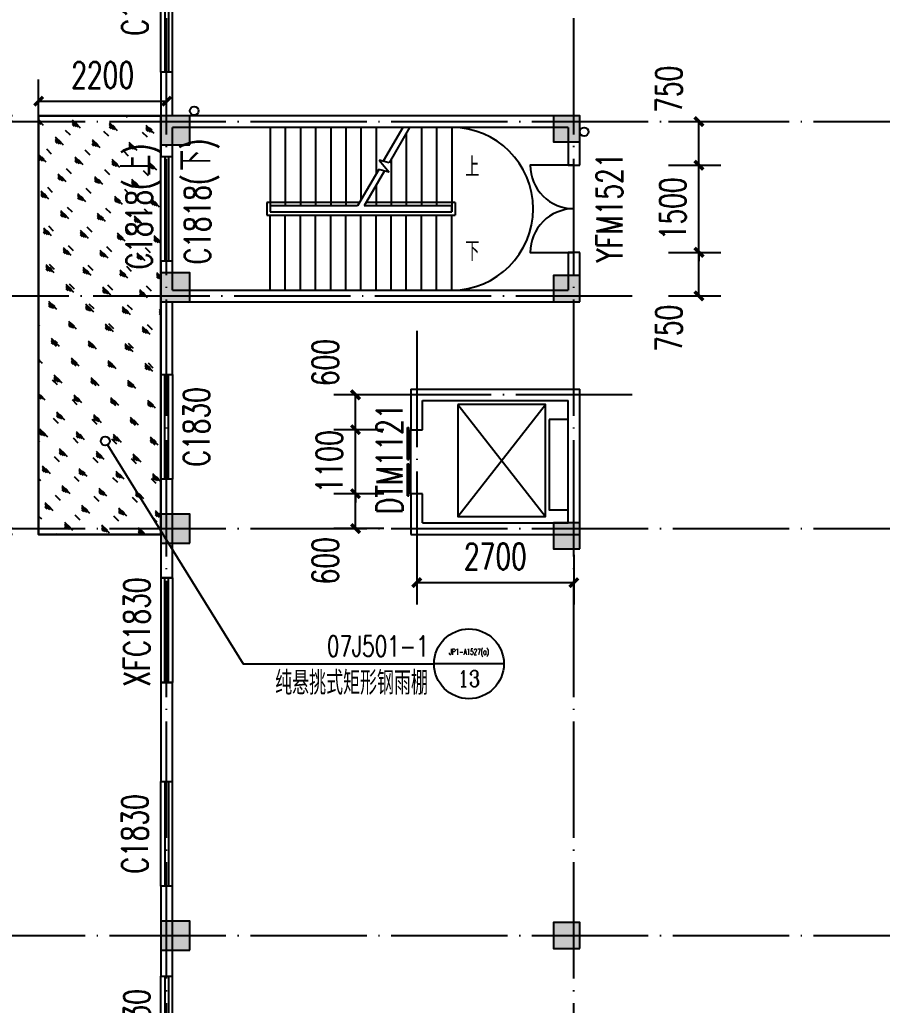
# Model space of a CAD drawing. Extents: x -4747 to 1060961, y -766984 to 396631.
# Drawn here: x 476020 to 490846, y -62263 to -45312 of the extents above; entities that cross this region are included whole.
import ezdxf
from ezdxf.enums import TextEntityAlignment as Align

# ---------------------------------------------------------------- set-up
doc = ezdxf.new("R2010")
doc.units = 0
doc.header["$LTSCALE"] = 1000
doc.header["$MEASUREMENT"] = 0
doc.linetypes.add('DOTE', pattern=[2.42, 2, -0.2, 0.02, -0.2])
doc.layers.get('0').update_dxf_attribs({"linetype": 'CONTINUOUS'})
doc.layers.get('DEFPOINTS').update_dxf_attribs({"linetype": 'CONTINUOUS'})
for name, color, linetype in [('DIM_IDEN', 3, 'CONTINUOUS'), ('DIM_SYMB', 3, 'CONTINUOUS'), ('DOTE', 1, 'DOTE'), ('PUB_DIM', 3, 'CONTINUOUS'), ('PUB_TEXT', 7, 'CONTINUOUS'), ('STAIR', 2, 'CONTINUOUS'), ('WALL', 6, 'CONTINUOUS'), ('WINDOW', 4, 'CONTINUOUS'), ('WINDOW_TEXT', 7, 'CONTINUOUS'), ('散水', 2, 'CONTINUOUS'), ('柱', 2, 'CONTINUOUS'), ('柱涂实', 54, 'CONTINUOUS'), ('轻钢雨棚', 2, 'CONTINUOUS'), ('雨水管', 2, 'CONTINUOUS'), ('面积计算', 7, 'CONTINUOUS')]:
    doc.layers.add(name, color=color, linetype=linetype)
doc.styles.add('_TCH_DIM', font='SIMPLEX', dxfattribs={"bigfont": 'GBCBIG'})
doc.styles.add('_TCH_LABEL', font='COMPLEX', dxfattribs={"bigfont": 'GBCBIG'})
doc.styles.add('_TCH_WINDOW', font='SIMPLEX', dxfattribs={"height": 3.5, "bigfont": 'GBCBIG'})
doc.styles.add('DIM_FONT', font='SIMPLEX', dxfattribs={"width": 0.7, "bigfont": 'GBCBIG'})
doc.dimstyles.new('DIMN150', dxfattribs={"dimscale": 1.5, "dimtxt": 300, "dimasz": 100, "dimexe": 250, "dimexo": 300, "dimgap": 150, "dimtad": 1, "dimdec": 0, "dimzin": 0, "dimtxsty": 'DIM_FONT', "dimblk": 'ARCHTICK', "dimcen": 0.09, "dimclrt": 7, "dimazin": 3, "dimtfac": 1, "dimtdec": 0, "dimtix": 1, "dimtmove": 0, "dimatfit": 3, "dimtolj": 1, "dimtzin": 0})

# ---------------------------------------------------------------- blocks, each defined once
blk = doc.blocks.new('A$C22EA1380')
at = {"layer": '柱涂实'}
for points in [[(500, 20700), (500, 21200), (0, 21200), (0, 20700)], [(7200, 20750), (7200, 21200), (6750, 21200), (6750, 20750)], [(500, 18000), (500, 18500), (0, 18500), (0, 18000)], [(7200, 18000), (7200, 18450), (6750, 18450), (6750, 18000)], [(500, 13850), (500, 14350), (0, 14350), (0, 13850)], [(7200, 13750), (7200, 14200), (6750, 14200), (6750, 13750)], [(500, 6850), (500, 7350), (0, 7350), (0, 6850)], [(7200, 6875), (7200, 7325), (6750, 7325), (6750, 6875)]]:
    blk.add_hatch(color=256, dxfattribs=at).paths.add_polyline_path(points)
at = {"layer": '柱'}
for points in [[(500, 20700), (500, 21200), (0, 21200), (0, 20700)], [(7200, 20750), (7200, 21200), (6750, 21200), (6750, 20750)], [(500, 18000), (500, 18500), (0, 18500), (0, 18000)], [(7200, 18000), (7200, 18450), (6750, 18450), (6750, 18000)], [(500, 13850), (500, 14350), (0, 14350), (0, 13850)], [(7200, 13750), (7200, 14200), (6750, 14200), (6750, 13750)], [(500, 6850), (500, 7350), (0, 7350), (0, 6850)], [(7200, 6875), (7200, 7325), (6750, 7325), (6750, 6875)]]:
    blk.add_lwpolyline(points, close=True, dxfattribs=at)
at = {"layer": '柱涂实', "linetype": 'CONTINUOUS'}
for points in [[(500, 20700), (500, 21200), (0, 21200), (0, 20700)], [(7200, 20750), (7200, 21200), (6750, 21200), (6750, 20750)], [(500, 18000), (500, 18500), (0, 18500), (0, 18000)], [(7200, 18000), (7200, 18450), (6750, 18450), (6750, 18000)], [(500, 13850), (500, 14350), (0, 14350), (0, 13850)], [(7200, 13750), (7200, 14200), (6750, 14200), (6750, 13750)], [(500, 6850), (500, 7350), (0, 7350), (0, 6850)], [(7200, 6875), (7200, 7325), (6750, 7325), (6750, 6875)]]:
    blk.add_lwpolyline(points, close=True, dxfattribs=at)
blk = doc.blocks.new('_ARCHTICK')
at = {"color": 0, "linetype": 'BYBLOCK', "const_width": 0.4}
blk.add_lwpolyline([(-0.5, -0.5), (0.5, 0.5)], dxfattribs=at)
blk = doc.blocks.new('*D909')
at = {"layer": 'DEFPOINTS', "color": 0}
for p in [(478545, -46714), (476345, -47548), (478545, -47548)]:
    blk.add_point(p, dxfattribs=at)
at = {"layer": 'PUB_DIM', "color": 0}
for p, q in [((476345, -47098), (476345, -46339)), ((478545, -47098), (478545, -46339)), ((476345, -46714), (478545, -46714))]:
    blk.add_line(p, q, dxfattribs=at)
at = {"layer": 'PUB_DIM', "color": 0, "xscale": 150, "yscale": 150, "zscale": 150, "rotation": 180}
blk.add_blockref('_ARCHTICK', (476345, -46714), dxfattribs=at)
at = {"layer": 'PUB_DIM', "color": 0, "xscale": 150, "yscale": 150, "zscale": 150}
blk.add_blockref('_ARCHTICK', (478545, -46714), dxfattribs=at)
at = {"layer": 'PUB_DIM', "color": 7, "insert": (477445, -46264), "char_height": 450, "attachment_point": 5, "style": 'DIM_FONT'}
blk.add_mtext('\\A1;2200', dxfattribs=at)
blk = doc.blocks.new('*D953')
at = {"layer": 'DEFPOINTS', "color": 0}
for p in [(475625, -54064), (476345, -54064), (476345, -54164)]:
    blk.add_point(p, dxfattribs=at)
at = {"layer": 'PUB_DIM', "color": 0}
for p, q in [((475895, -54064), (475250, -54064)), ((475625, -54064), (475625, -53914)), ((475625, -54164), (475625, -54064)), ((475895, -54164), (475250, -54164)), ((475625, -54164), (475625, -54314))]:
    blk.add_line(p, q, dxfattribs=at)
at = {"layer": 'PUB_DIM', "color": 0, "xscale": 150, "yscale": 150, "zscale": 150}
for p, rotation in [((475625, -54064), 270), ((475625, -54164), 90)]:
    blk.add_blockref('_ARCHTICK', p, dxfattribs=dict(at, rotation=rotation))
at = {"layer": 'PUB_DIM', "color": 7, "insert": (475462, -54689), "char_height": 450, "attachment_point": 5, "rotation": 90, "style": 'DIM_FONT'}
blk.add_mtext('\\A1;100', dxfattribs=at)
blk = doc.blocks.new('*D954')
at = {"layer": 'DEFPOINTS', "color": 0}
for p in [(475625, -47064), (476345, -47064), (476345, -54064)]:
    blk.add_point(p, dxfattribs=at)
at = {"layer": 'PUB_DIM', "color": 0}
for p, q in [((475895, -47064), (475250, -47064)), ((475625, -54064), (475625, -47064)), ((475895, -54064), (475250, -54064))]:
    blk.add_line(p, q, dxfattribs=at)
at = {"layer": 'PUB_DIM', "color": 0, "xscale": 150, "yscale": 150, "zscale": 150}
for p, rotation in [((475625, -47064), 90), ((475625, -54064), 270)]:
    blk.add_blockref('_ARCHTICK', p, dxfattribs=dict(at, rotation=rotation))
at = {"layer": 'PUB_DIM', "color": 7, "insert": (475175, -50564), "char_height": 450, "attachment_point": 5, "rotation": 90, "style": 'DIM_FONT'}
blk.add_mtext('\\A1;7000', dxfattribs=at)
blk = doc.blocks.new('*D955')
at = {"layer": 'DEFPOINTS', "color": 0}
for p in [(475625, -46964), (476345, -46964), (476345, -47064)]:
    blk.add_point(p, dxfattribs=at)
at = {"layer": 'PUB_DIM', "color": 0}
for p, q in [((475625, -46964), (475625, -46814)), ((475895, -46964), (475250, -46964)), ((475895, -47064), (475250, -47064)), ((475625, -47064), (475625, -46964)), ((475625, -47064), (475625, -47214))]:
    blk.add_line(p, q, dxfattribs=at)
at = {"layer": 'PUB_DIM', "color": 0, "xscale": 150, "yscale": 150, "zscale": 150}
for p, rotation in [((475625, -46964), 270), ((475625, -47064), 90)]:
    blk.add_blockref('_ARCHTICK', p, dxfattribs=dict(at, rotation=rotation))
at = {"layer": 'PUB_DIM', "color": 7, "insert": (475462, -46439), "char_height": 450, "attachment_point": 5, "rotation": 90, "style": 'DIM_FONT'}
blk.add_mtext('\\A1;100', dxfattribs=at)
blk = doc.blocks.new('*D956')
at = {"layer": 'DEFPOINTS', "color": 0}
for p in [(481792, -51764), (482729, -51764), (482729, -52364)]:
    blk.add_point(p, dxfattribs=at)
at = {"layer": 'PUB_DIM', "color": 0}
for p, q in [((482279, -51764), (481417, -51764)), ((481792, -52364), (481792, -51764)), ((482279, -52364), (481417, -52364))]:
    blk.add_line(p, q, dxfattribs=at)
at = {"layer": 'PUB_DIM', "color": 0, "xscale": 150, "yscale": 150, "zscale": 150}
for p, rotation in [((481792, -51764), 90), ((481792, -52364), 270)]:
    blk.add_blockref('_ARCHTICK', p, dxfattribs=dict(at, rotation=rotation))
at = {"layer": 'PUB_DIM', "color": 7, "insert": (481274, -51209), "char_height": 450, "attachment_point": 5, "rotation": 90, "style": 'DIM_FONT'}
blk.add_mtext('\\A1;600', dxfattribs=at)
blk = doc.blocks.new('*D957')
at = {"layer": 'DEFPOINTS', "color": 0}
for p in [(481792, -52364), (482729, -52364), (482729, -53464)]:
    blk.add_point(p, dxfattribs=at)
at = {"layer": 'PUB_DIM', "color": 0}
for p, q in [((482279, -52364), (481417, -52364)), ((481792, -52364), (481792, -52214)), ((481792, -53464), (481792, -52364)), ((482279, -53464), (481417, -53464)), ((481792, -53464), (481792, -53614))]:
    blk.add_line(p, q, dxfattribs=at)
at = {"layer": 'PUB_DIM', "color": 0, "xscale": 150, "yscale": 150, "zscale": 150}
for p, rotation in [((481792, -52364), 270), ((481792, -53464), 90)]:
    blk.add_blockref('_ARCHTICK', p, dxfattribs=dict(at, rotation=rotation))
at = {"layer": 'PUB_DIM', "color": 7, "insert": (481342, -52914), "char_height": 450, "attachment_point": 5, "rotation": 90, "style": 'DIM_FONT'}
blk.add_mtext('\\A1;1100', dxfattribs=at)
blk = doc.blocks.new('*D958')
at = {"layer": 'DEFPOINTS', "color": 0}
for p in [(481792, -53464), (482729, -53464), (482729, -54064)]:
    blk.add_point(p, dxfattribs=at)
at = {"layer": 'PUB_DIM', "color": 0}
for p, q in [((482279, -53464), (481417, -53464)), ((481792, -54064), (481792, -53464)), ((482279, -54064), (481417, -54064))]:
    blk.add_line(p, q, dxfattribs=at)
at = {"layer": 'PUB_DIM', "color": 0, "xscale": 150, "yscale": 150, "zscale": 150}
for p, rotation in [((481792, -53464), 90), ((481792, -54064), 270)]:
    blk.add_blockref('_ARCHTICK', p, dxfattribs=dict(at, rotation=rotation))
at = {"layer": 'PUB_DIM', "color": 7, "insert": (481274, -54619), "char_height": 450, "attachment_point": 5, "rotation": 90, "style": 'DIM_FONT'}
blk.add_mtext('\\A1;600', dxfattribs=at)
blk = doc.blocks.new('*D959')
at = {"layer": 'DEFPOINTS', "color": 0}
for p in [(486721, -47064), (487695, -47064), (486721, -47814)]:
    blk.add_point(p, dxfattribs=at)
at = {"layer": 'PUB_DIM', "color": 0}
for p, q in [((487171, -47064), (488070, -47064)), ((487695, -47814), (487695, -47064)), ((487171, -47814), (488070, -47814))]:
    blk.add_line(p, q, dxfattribs=at)
at = {"layer": 'PUB_DIM', "color": 0, "xscale": 150, "yscale": 150, "zscale": 150}
for p, rotation in [((487695, -47064), 90), ((487695, -47814), 270)]:
    blk.add_blockref('_ARCHTICK', p, dxfattribs=dict(at, rotation=rotation))
at = {"layer": 'PUB_DIM', "color": 7, "insert": (487178, -46509), "char_height": 450, "attachment_point": 5, "rotation": 90, "style": 'DIM_FONT'}
blk.add_mtext('\\A1;750', dxfattribs=at)
blk = doc.blocks.new('*D960')
at = {"layer": 'DEFPOINTS', "color": 0}
for p in [(486721, -47814), (487695, -47814), (486721, -49314)]:
    blk.add_point(p, dxfattribs=at)
at = {"layer": 'PUB_DIM', "color": 0}
for p, q in [((487695, -47814), (487695, -47664)), ((487171, -47814), (488070, -47814)), ((487695, -49314), (487695, -47814)), ((487171, -49314), (488070, -49314)), ((487695, -49314), (487695, -49464))]:
    blk.add_line(p, q, dxfattribs=at)
at = {"layer": 'PUB_DIM', "color": 0, "xscale": 150, "yscale": 150, "zscale": 150}
for p, rotation in [((487695, -47814), 270), ((487695, -49314), 90)]:
    blk.add_blockref('_ARCHTICK', p, dxfattribs=dict(at, rotation=rotation))
at = {"layer": 'PUB_DIM', "color": 7, "insert": (487245, -48564), "char_height": 450, "attachment_point": 5, "rotation": 90, "style": 'DIM_FONT'}
blk.add_mtext('\\A1;1500', dxfattribs=at)
blk = doc.blocks.new('*D961')
at = {"layer": 'DEFPOINTS', "color": 0}
for p in [(486721, -49314), (487695, -49314), (486721, -50064)]:
    blk.add_point(p, dxfattribs=at)
at = {"layer": 'PUB_DIM', "color": 0}
for p, q in [((487171, -49314), (488070, -49314)), ((487695, -50064), (487695, -49314)), ((487171, -50064), (488070, -50064))]:
    blk.add_line(p, q, dxfattribs=at)
at = {"layer": 'PUB_DIM', "color": 0, "xscale": 150, "yscale": 150, "zscale": 150}
for p, rotation in [((487695, -49314), 90), ((487695, -50064), 270)]:
    blk.add_blockref('_ARCHTICK', p, dxfattribs=dict(at, rotation=rotation))
at = {"layer": 'PUB_DIM', "color": 7, "insert": (487178, -50619), "char_height": 450, "attachment_point": 5, "rotation": 90, "style": 'DIM_FONT'}
blk.add_mtext('\\A1;750', dxfattribs=at)
blk = doc.blocks.new('*D1360')
at = {"layer": 'DEFPOINTS', "color": 0}
for p in [(482845, -54064), (485545, -54064), (485545, -54994)]:
    blk.add_point(p, dxfattribs=at)
at = {"layer": 'PUB_DIM', "color": 0}
for p, q in [((482845, -54514), (482845, -55369)), ((485545, -54514), (485545, -55369)), ((482845, -54994), (485545, -54994))]:
    blk.add_line(p, q, dxfattribs=at)
at = {"layer": 'PUB_DIM', "color": 0, "xscale": 150, "yscale": 150, "zscale": 150, "rotation": 180}
blk.add_blockref('_ARCHTICK', (482845, -54994), dxfattribs=at)
at = {"layer": 'PUB_DIM', "color": 0, "xscale": 150, "yscale": 150, "zscale": 150}
blk.add_blockref('_ARCHTICK', (485545, -54994), dxfattribs=at)
at = {"layer": 'PUB_DIM', "color": 7, "insert": (484195, -54544), "char_height": 450, "attachment_point": 5, "style": 'DIM_FONT'}
blk.add_mtext('\\A1;2700', dxfattribs=at)
blk = doc.blocks.new('$WINLIB2D$00000001')
at = {"color": 0}
for points in [[(-0.5, 0.5), (-0.5, -0.5)], [(-0.5, 0.5), (0.5, 0.5)], [(0.5, -0.5), (0.5, 0.5)], [(0.5, 0.1667), (-0.5, 0.1667)], [(0.5, -0.1667), (-0.5, -0.1667)], [(-0.5, -0.5), (0.5, -0.5)]]:
    blk.add_lwpolyline(points, dxfattribs=at)
blk = doc.blocks.new('$DORLIB2D$00000127')
at = {"color": 0, "linetype": 'CONTINUOUS'}
for p, q in [((-0.033, 0.795, -93.75), (-0.533, 0.795, -93.75)), ((-0.533, 0.795, -93.75), (-0.533, 0.69, -93.75)), ((-0.033, 0.795, -93.75), (-0.033, 0.69, -93.75)), ((0.033, 0.795, -93.75), (0.033, 0.69, -93.75)), ((0.533, 0.795, -93.75), (0.033, 0.795, -93.75)), ((0.533, 0.795, -93.75), (0.533, 0.69, -93.75)), ((-0.033, 0.69, -93.75), (-0.533, 0.69, -93.75)), ((0.533, 0.69, -93.75), (0.033, 0.69, -93.75)), ((0.5, 0.5, -93.75), (-0.5, 0.5, -93.75))]:
    blk.add_line(p, q, dxfattribs=at)

msp = doc.modelspace()

# ---------------------------------------------------------------- hatches: boundary and pattern name
at = {"layer": '轻钢雨棚', "linetype": 'BYBLOCK'}
h = msp.add_hatch(dxfattribs=at)
h.set_pattern_fill('玻璃1', color=256, scale=60, style=0)
h.set_pattern_definition([(315, (-143944.24, -267420.44), (-293.93015, -293.93015), [134.4, -345.6]), (315, (-143886.64, -267444.44), (-293.93015, -293.93015), [57.6, -422.4]), (315, (-143944.24, -267444.44), (-293.93015, -293.93015), [96, -384]), (315, (-143915.44, -267420.44), (322.4407, 322.4407), [120, -360]), (315, (-143944.24, -267396.44), (-293.93015, -293.93015), [192, -288]), (315, (-143944.24, -267468.44), (-293.93015, -293.93015), [48, -432])])
h.paths.add_polyline_path([(476344.9, -54164.3), (478444.9, -54164.3), (478444.9, -46964.3), (476344.9, -46964.3)])

# ---------------------------------------------------------------- linework, layer by layer
at = {"layer": 'DIM_IDEN', "linetype": 'BYBLOCK'}
for p, q in [((477530.2, -52625.6), (479862.1, -56390.4)), ((479862.1, -56390.4), (483141.9, -56390.4)), ((484341.9, -56390.4), (483141.9, -56390.4))]:
    msp.add_line(p, q, dxfattribs=at)
for centre, radius in [((477489.6, -52560.1), 77.1), ((483741.9, -56390.4), 600)]:
    msp.add_circle(centre, radius, dxfattribs=at)
at = {"layer": 'DIM_SYMB'}
for points in [[(483574.7, -49289.3, 0, 0, 0), (479424.7, -49289.3, 0, 0, 0), (479424.7, -47839.3, 0, 0, 0), (481844.7, -47839.3, 80, 0, 0), (482144.7, -47839.3, 0, 0, 0)], [(483574.7, -47839.3, 0, 0, 0), (482704.7, -47839.3, 80, 0, 0), (482404.7, -47839.3, 0, 0, 0)]]:
    msp.add_lwpolyline(points, format="xyseb", dxfattribs=at)
at = {"layer": 'DOTE'}
for p, q in [((478544.9, -69064.3), (478544.9, -25064.3)), ((485544.9, -69064.3), (485544.9, -25064.3)), ((475144.9, -47064.3), (579844.9, -47064.3)), ((486544.9, -50064.3), (475144.9, -50064.3)), ((482844.9, -50664.3), (482844.9, -55064.3)), ((486544.9, -51764.3), (481744.9, -51764.3)), ((475144.9, -54064.3), (579844.9, -54064.3)), ((475144.9, -61064.3), (579844.9, -61064.3))]:
    msp.add_line(p, q, dxfattribs=at)
at = {"layer": 'STAIR'}
for p, q in [((480324.7, -47164.3, 1435.2), (480324.7, -48514.3, 1435.2)), ((480584.7, -47164.3, 1435.2), (480584.7, -48514.3, 1435.2)), ((480844.7, -47164.3, 1435.2), (480844.7, -48514.3, 1435.2)), ((481104.7, -47164.3, 1435.2), (481104.7, -48514.3, 1435.2)), ((481364.7, -47164.3, 1435.2), (481364.7, -48514.3, 1435.2)), ((481624.7, -47164.3, 1435.2), (481624.7, -48514.3, 1435.2)), ((481884.7, -47164.3, 1435.2), (481884.7, -48414.8, 1435.2)), ((482144.7, -47164.3, 1435.2), (482144.7, -47964.5, 1435.2)), ((482606.7, -47164.3, 1435.2), (482269.6, -47748.1, 1435.2)), ((482722.2, -47164.3, 1435.2), (482369.6, -47774.9, 1435.2)), ((482664.7, -47263.8, 1435.2), (482664.7, -48514.3, 1435.2)), ((482924.7, -47164.3, 1435.2), (482924.7, -48514.3, 1435.2)), ((483184.7, -47164.3, 1435.2), (483184.7, -48514.3, 1435.2)), ((483444.7, -47164.3, 1435.2), (483444.7, -48514.3, 1435.2)), ((482369.6, -47774.9, 1435.2), (482197.3, -47728.7, 1435.2)), ((482197.3, -47728.7, 1435.2), (482370.2, -47934.8, 1435.2)), ((482404.7, -47714.2, 1435.2), (482404.7, -48514.3, 1435.2)), ((482189.8, -47886.4, 1435.2), (481827.3, -48514.3, 1435.2)), ((482289.8, -47913.2, 1435.2), (481942.7, -48514.3, 1435.2)), ((482370.2, -47934.8, 1435.2), (482189.8, -47886.4, 1435.2)), ((482144.7, -48164.5, 1435.2), (482144.7, -48514.3, 1435.2)), ((481861.9, -48454.3, 1435.2), (480264.7, -48454.3, 1435.2)), ((480264.7, -48454.3, 1435.2), (480264.7, -48674.3, 1435.2)), ((483504.7, -48454.3, 1435.2), (481977.4, -48454.3, 1435.2)), ((483504.7, -48454.3, 1435.2), (483504.7, -48674.3, 1435.2)), ((481827.3, -48514.3, 1435.2), (480324.7, -48514.3, 1435.2)), ((481827.3, -48514.3, 1435.2), (480324.7, -48514.3, 1435.2)), ((480324.7, -48514.3, 1435.2), (480324.7, -48614.3, 1435.2)), ((480324.7, -48614.3, 1435.2), (483444.7, -48614.3, 1435.2)), ((480324.7, -48614.3, 1435.2), (483444.7, -48614.3, 1435.2)), ((483444.7, -48514.3, 1435.2), (481942.7, -48514.3, 1435.2)), ((483444.7, -48514.3, 1435.2), (481942.7, -48514.3, 1435.2)), ((483444.7, -48614.3, 1435.2), (483444.7, -48514.3, 1435.2)), ((483444.7, -48514.3, 1435.2), (483444.7, -48614.3, 1435.2)), ((480264.7, -48674.3, 1435.2), (483504.7, -48674.3, 1435.2)), ((480324.7, -49964.3, 1435.2), (480324.7, -48674.3, 1435.2)), ((480584.7, -49964.3, 1435.2), (480584.7, -48674.3, 1435.2)), ((480844.7, -49964.3, 1435.2), (480844.7, -48674.3, 1435.2)), ((481104.7, -49964.3, 1435.2), (481104.7, -48674.3, 1435.2)), ((481364.7, -49964.3, 1435.2), (481364.7, -48674.3, 1435.2)), ((481624.7, -49964.3, 1435.2), (481624.7, -48674.3, 1435.2)), ((481884.7, -49964.3, 1435.2), (481884.7, -48674.3, 1435.2)), ((482144.7, -49964.3, 1435.2), (482144.7, -48674.3, 1435.2)), ((482404.7, -49964.3, 1435.2), (482404.7, -48674.3, 1435.2)), ((482664.7, -49964.3, 1435.2), (482664.7, -48674.3, 1435.2)), ((482924.7, -49964.3, 1435.2), (482924.7, -48674.3, 1435.2)), ((483184.7, -49964.3, 1435.2), (483184.7, -48674.3, 1435.2)), ((483444.7, -49964.3, 1435.2), (483444.7, -48674.3, 1435.2)), ((482404.7, -49964.3, 1435.2), (482404.7, -49614.5, 1435.2))]:
    msp.add_line(p, q, dxfattribs=at)
for points in [[(478444.9, -54164.3), (476344.9, -54164.3), (476344.9, -50064.3), (476344.9, -46964.3), (478444.9, -46964.3)], [(483548.6, -53854.6), (485055.4, -51932.1)], [(483548.6, -51932.1), (485055.4, -53854.6)]]:
    msp.add_lwpolyline(points, dxfattribs=at)
for points in [[(483548.6, -51932.1), (483548.6, -53854.6), (485055.4, -53854.6), (485055.4, -51932.1)], [(485118.5, -52186.1), (485118.5, -53743.8), (485444.9, -53743.8), (485444.9, -52186.1)]]:
    msp.add_lwpolyline(points, close=True, dxfattribs=at)
msp.add_arc((483444.7, -48564.3, 1435.2), 1400, 270, 90, dxfattribs=at)
at = {"layer": 'WALL'}
for p, q in [((478644.9, -46214.3), (478444.9, -46214.3)), ((478444.9, -46214.3), (478444.9, -47064.3)), ((478644.9, -46964.3), (478644.9, -46214.3)), ((478444.9, -47064.3), (478444.9, -47664.3)), ((485644.9, -46964.3), (478644.9, -46964.3)), ((485644.9, -47814.3), (485644.9, -46964.3)), ((485444.9, -47164.3), (478644.9, -47164.3)), ((478644.9, -47664.3), (478644.9, -47164.3)), ((485444.9, -47164.3), (485444.9, -47814.3)), ((478444.9, -47664.3), (478644.9, -47664.3)), ((485444.9, -47814.3), (485644.9, -47814.3)), ((485644.9, -49314.3), (485444.9, -49314.3)), ((485444.9, -49314.3), (485444.9, -49964.3)), ((485644.9, -50164.3), (485644.9, -49314.3)), ((478644.9, -49464.3), (478444.9, -49464.3)), ((478444.9, -49464.3), (478444.9, -50064.3)), ((478644.9, -49964.3), (478644.9, -49464.3)), ((478644.9, -49964.3), (485444.9, -49964.3)), ((478444.9, -50064.3), (478444.9, -51414.3)), ((478644.9, -51414.3), (478644.9, -50164.3)), ((478644.9, -50164.3), (485644.9, -50164.3)), ((478444.9, -51414.3), (478644.9, -51414.3)), ((482744.9, -51664.3), (482744.9, -52364.3)), ((482744.9, -51664.3), (485644.9, -51664.3)), ((485644.9, -54164.3), (485644.9, -51664.3)), ((482944.9, -52364.3), (482944.9, -51864.3)), ((482944.9, -51864.3), (485444.9, -51864.3)), ((485444.9, -53964.3), (485444.9, -51864.3)), ((482744.9, -52364.3), (482944.9, -52364.3)), ((478644.9, -53214.3), (478444.9, -53214.3)), ((478444.9, -53214.3), (478444.9, -54914.3)), ((478644.9, -54914.3), (478644.9, -53214.3)), ((482944.9, -53464.3), (482744.9, -53464.3)), ((482744.9, -53464.3), (482744.9, -54164.3)), ((482944.9, -53964.3), (482944.9, -53464.3)), ((482944.9, -53964.3), (485444.9, -53964.3)), ((482744.9, -54164.3), (485644.9, -54164.3)), ((478444.9, -54914.3), (478644.9, -54914.3)), ((478644.9, -56714.3), (478444.9, -56714.3)), ((478444.9, -56714.3), (478444.9, -58414.3)), ((478644.9, -58414.3), (478644.9, -56714.3)), ((478444.9, -58414.3), (478644.9, -58414.3)), ((478644.9, -60214.3), (478444.9, -60214.3)), ((478444.9, -60214.3), (478444.9, -61764.3)), ((478644.9, -61764.3), (478644.9, -60214.3)), ((478444.9, -61764.3), (478644.9, -61764.3))]:
    msp.add_line(p, q, dxfattribs=at)
at = {"layer": 'WINDOW', "extrusion": (1.49976e-32, 1.22465e-16, -1)}
msp.add_lwpolyline([(-485544.9, -47814.3), (-484794.9, -47814.3, -0.4142136), (-485544.9, -48564.3, -0.4142136), (-484794.9, -49314.3), (-485544.9, -49314.3)], format="xyb", dxfattribs=at)
at = {"layer": '散水'}
msp.add_lwpolyline([(476344.9, -54164.3), (478444.9, -54164.3), (478444.9, -46964.3), (476344.9, -46964.3)], close=True, dxfattribs=at)
at = {"layer": '雨水管'}
for centre in [(479019.7, -46879.5), (485719.9, -47239.3)]:
    msp.add_circle(centre, 75, dxfattribs=at)

# ---------------------------------------------------------------- block references
at = {"layer": 'WINDOW'}
ref = msp.add_blockref('$WINLIB2D$00000001', (478544.9, -45314.3), dxfattribs=dict(at, xscale=1800, yscale=-200, zscale=1800, rotation=90))
ref.add_attrib('A', 'C1830', (478223.2, -45586.4), dxfattribs={"layer": 'WINDOW_TEXT', "height": 446.25, "rotation": 90, "style": '_TCH_WINDOW', "width": 0.705882})
at = {"layer": 'WINDOW', "xscale": 1800, "yscale": -200, "zscale": 1800, "rotation": 90}
msp.add_blockref('$WINLIB2D$00000001', (478544.9, -48564.3), dxfattribs=at)
at = {"layer": 'WINDOW'}
ref = msp.add_blockref('$WINLIB2D$00000001', (478544.9, -52314.3), dxfattribs=dict(at, xscale=-1800, yscale=200, zscale=-1800, rotation=90))
ref.add_attrib('A', 'C1830', (479280.5, -52996.8), dxfattribs={"layer": 'WINDOW_TEXT', "height": 446.25, "rotation": 90, "style": '_TCH_WINDOW', "width": 0.705882})
ref = msp.add_blockref('$DORLIB2D$00000127', (482844.9, -52914.3), dxfattribs=dict(at, xscale=-1100, yscale=200, zscale=-1100, rotation=89.99999999999419))
ref.add_attrib('A', 'DTM1121', (482600.4, -53814.3), dxfattribs={"layer": 'WINDOW_TEXT', "height": 446.25, "rotation": 90, "style": '_TCH_WINDOW', "width": 0.705882})
ref = msp.add_blockref('$WINLIB2D$00000001', (478544.9, -55814.3), dxfattribs=dict(at, xscale=-1800, yscale=-200, zscale=-1800, rotation=90))
ref.add_attrib('A', 'XFC1830', (478255.5, -56781.8), dxfattribs={"layer": 'WINDOW_TEXT', "height": 446.25, "rotation": 90, "style": '_TCH_WINDOW', "width": 0.705882})
ref = msp.add_blockref('$WINLIB2D$00000001', (478544.9, -59314.3), dxfattribs=dict(at, xscale=1800, yscale=-200, zscale=1800, rotation=90))
ref.add_attrib('A', 'C1830', (478223.2, -59996.8), dxfattribs={"layer": 'WINDOW_TEXT', "height": 446.25, "rotation": 90, "style": '_TCH_WINDOW', "width": 0.705882})
ref = msp.add_blockref('$WINLIB2D$00000001', (478544.9, -62664.3), dxfattribs=dict(at, xscale=1800, yscale=-200, zscale=1800, rotation=90))
ref.add_attrib('A', 'C1830', (478255.5, -63346.8), dxfattribs={"layer": 'WINDOW_TEXT', "height": 446.25, "rotation": 90, "style": '_TCH_WINDOW', "width": 0.705882})
at = {"layer": '面积计算'}
msp.add_blockref('A$C22EA1380', (478444.9, -68164.3), dxfattribs=at)

# ---------------------------------------------------------------- texts
at = {"layer": 'PUB_TEXT', "style": '_TCH_DIM'}
for s, p in [('上', (483679.7, -48014.3, 1435.2)), ('下', (483679.7, -49464.3, 1435.2))]:
    msp.add_text(s, height=337.6, dxfattribs=at).set_placement(p)
at = {"layer": 'PUB_TEXT', "linetype": 'BYBLOCK', "style": '_TCH_DIM', "width": 0.705882}
msp.add_text('07J501-1', height=357, dxfattribs=at).set_placement((481299.9, -56264.4))
at = {"layer": 'PUB_TEXT', "linetype": 'BYBLOCK', "style": '_TCH_LABEL', "width": 0.65625}
msp.add_text('JP1-A1527(a)', height=101.842, dxfattribs=at).set_placement((483399.8, -56233.9), (484084.1, -56233.9), align=Align.FIT)
at = {"layer": 'PUB_TEXT', "linetype": 'BYBLOCK', "style": '_TCH_DIM'}
msp.add_text('纯悬挑式矩形钢雨棚', height=405.11, dxfattribs=at).set_placement((480411.1, -56921.5))
at = {"layer": 'PUB_TEXT', "linetype": 'BYBLOCK', "style": '_TCH_LABEL'}
msp.add_text('13', height=277.19, dxfattribs=at).set_placement((483550.6, -56784.1), (483933.3, -56784.1), align=Align.FIT)
at = {"layer": 'WINDOW_TEXT', "style": '_TCH_WINDOW', "width": 0.705882}
for s, height, p in [(')', 446.2, (479297.2, -47544.9)), (')', 446.2, (478294.9, -47630)), ('YFM1521', 446.25, (486380.5, -49486.8)), ('C1818(', 446.25, (478294.9, -49603.6)), ('C1818(', 446.25, (479297.2, -49518.5))]:
    msp.add_text(s, height=height, rotation=90, dxfattribs=at).set_placement(p)
at = {"layer": 'WINDOW_TEXT', "style": '_TCH_WINDOW'}
for s, p in [('下', (479297.2, -47913.5)), ('上', (478294.9, -47998.6))]:
    msp.add_text(s, height=506.4, rotation=90, dxfattribs=at).set_placement(p)

# ---------------------------------------------------------------- dimensions: what is measured, and where the dimension line sits
at = {"layer": 'PUB_DIM'}
for base, p1, p2, picture, middle in [((475625.4, -46964.3), (476344.9, -47064.3), (476344.9, -46964.3), '*D955', (475462.2, -46439.3)), ((487695.3, -47064.3), (486720.7, -47814.3), (486720.7, -47064.3), '*D959', (487177.8, -46509.3)), ((487695.3, -49314.3), (486720.7, -50064.3), (486720.7, -49314.3), '*D961', (487177.8, -50619.3)), ((481791.8, -51764.3), (482728.5, -52364.3), (482728.5, -51764.3), '*D956', (481274.3, -51209.3)), ((481791.8, -53464.3), (482728.5, -54064.3), (482728.5, -53464.3), '*D958', (481274.3, -54619.3)), ((475625.4, -54064.3), (476344.9, -54164.3), (476344.9, -54064.3), '*D953', (475462.2, -54689.3))]:
    dim = msp.add_linear_dim(base=base, p1=p1, p2=p2, angle=90, dimstyle='DIMN150', dxfattribs=at)
    dim.commit()
    dim.dimension.update_dxf_attribs({"geometry": picture, "text_midpoint": middle, "dimtype": 129})
for p1, p2, distance, picture, middle in [((476344.9, -47548), (478544.9, -47548), 833.7, '*D909', (477444.9, -46264.3)), ((476344.9, -54064.3), (476344.9, -47064.3), 719.5, '*D954', (475175.4, -50564.3)), ((486720.7, -49314.3), (486720.7, -47814.3), -974.6, '*D960', (487245.3, -48564.3)), ((482728.5, -53464.3), (482728.5, -52364.3), 936.7, '*D957', (481341.8, -52914.3)), ((482844.9, -54064.3), (485544.9, -54064.3), -929.6, '*D1360', (484194.9, -54543.9))]:
    dim = msp.add_aligned_dim(p1=p1, p2=p2, distance=distance, dimstyle='DIMN150', dxfattribs=at)
    dim.commit()
    dim.dimension.update_dxf_attribs({"geometry": picture, "text_midpoint": middle})

doc.saveas('drawing.dxf')
